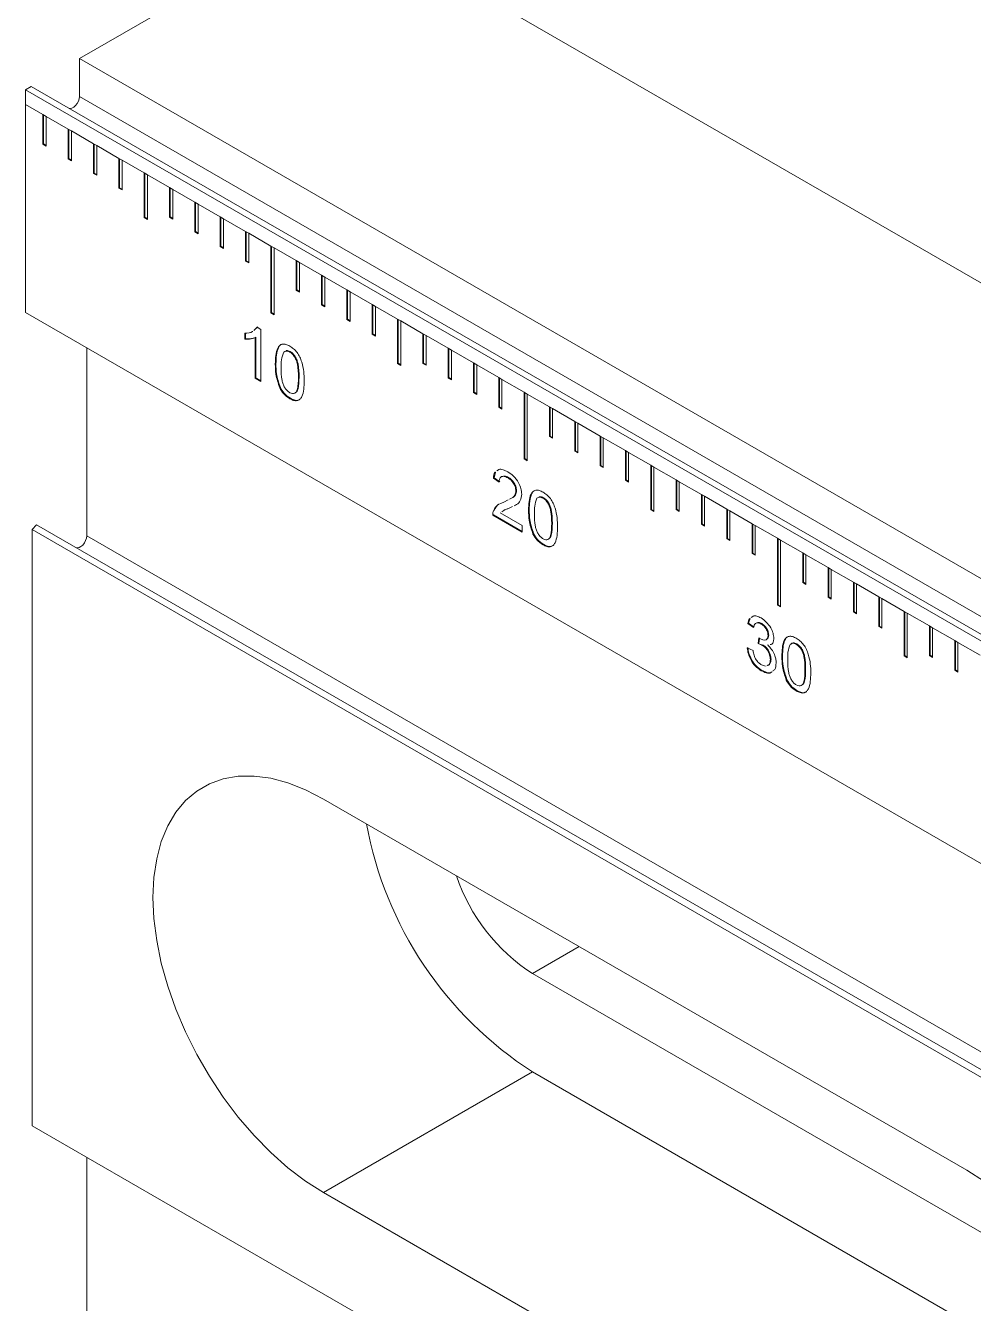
# Model space of a CAD drawing. Header units: inches. Extents: x 0.1 to 10.9, y 0 to 8.5.
# Drawn here: x 7.97 to 8.491, y 2.994 to 3.697 of the extents above; entities that cross this region are included whole.
import ezdxf

# ---------------------------------------------------------------- set-up
doc = ezdxf.new("R2010")
doc.units = ezdxf.units.IN
doc.header["$MEASUREMENT"] = 0

msp = doc.modelspace()

# ---------------------------------------------------------------- linework, layer by layer
at = {"color": 7, "linetype": 'Continuous', "lineweight": 18}
for p, q in [((8, 3.67877), (8.14071, 3.76)), ((10.22862, 2.55468), (8.14071, 3.76)), ((10.08791, 2.47344), (8, 3.67877)), ((8, 3.65791), (8, 3.67877)), ((7.9703, 3.66163), (7.9734, 3.66341)), ((7.9703, 3.66163), (7.9703, 3.65346)), ((7.9703, 3.66163), (10.05821, 2.4563)), ((10.06131, 2.45809), (7.9734, 3.66341)), ((10.08791, 2.45258), (8, 3.65791)), ((7.9798, 3.64798), (7.9703, 3.65346)), ((7.9703, 3.65346), (7.9703, 3.53915)), ((7.98157, 3.64696), (7.9798, 3.64798)), ((7.9798, 3.64798), (7.9798, 3.63165)), ((7.98015, 3.64777), (7.98015, 3.63185)), ((7.99372, 3.63994), (7.98157, 3.64696)), ((7.98157, 3.63063), (7.98157, 3.64696)), ((7.99548, 3.63892), (7.99372, 3.63994)), ((7.99372, 3.63994), (7.99372, 3.62361)), ((7.99407, 3.63974), (7.99407, 3.62381)), ((8.00764, 3.63191), (7.99548, 3.63892)), ((7.99548, 3.62259), (7.99548, 3.63892)), ((7.98015, 3.63185), (7.9798, 3.63165)), ((7.9798, 3.63165), (7.98157, 3.63063)), ((7.98015, 3.63185), (7.98157, 3.63103)), ((8.0094, 3.63089), (8.00764, 3.63191)), ((8.00764, 3.63191), (8.00764, 3.61557)), ((8.00799, 3.6317), (8.00799, 3.61578)), ((8.02156, 3.62387), (8.0094, 3.63089)), ((8.0094, 3.61455), (8.0094, 3.63089)), ((7.99407, 3.62381), (7.99372, 3.62361)), ((7.99372, 3.62361), (7.99548, 3.62259)), ((7.99407, 3.62381), (7.99548, 3.623)), ((8.02332, 3.62285), (8.02156, 3.62387)), ((8.02156, 3.62387), (8.02156, 3.60754)), ((8.02191, 3.62367), (8.02191, 3.60774)), ((8.03548, 3.61583), (8.02332, 3.62285)), ((8.02332, 3.60652), (8.02332, 3.62285)), ((8.00799, 3.61578), (8.00764, 3.61557)), ((8.00764, 3.61557), (8.0094, 3.61455)), ((8.00799, 3.61578), (8.0094, 3.61496)), ((8.03724, 3.61481), (8.03548, 3.61583)), ((8.03548, 3.61583), (8.03548, 3.59134)), ((8.03583, 3.61563), (8.03583, 3.59154)), ((8.04939, 3.6078), (8.03724, 3.61481)), ((8.03724, 3.59032), (8.03724, 3.61481)), ((8.02191, 3.60774), (8.02156, 3.60754)), ((8.02156, 3.60754), (8.02332, 3.60652)), ((8.02191, 3.60774), (8.02332, 3.60693)), ((8.05116, 3.60678), (8.04939, 3.6078)), ((8.04939, 3.6078), (8.04939, 3.59147)), ((8.04975, 3.6076), (8.04975, 3.59167)), ((8.06331, 3.59976), (8.05116, 3.60678)), ((8.05116, 3.59045), (8.05116, 3.60678)), ((8.06508, 3.59874), (8.06331, 3.59976)), ((8.06331, 3.59976), (8.06331, 3.58343)), ((8.06367, 3.59956), (8.06367, 3.58364)), ((8.07723, 3.59173), (8.06508, 3.59874)), ((8.06508, 3.58241), (8.06508, 3.59874)), ((8.03583, 3.59154), (8.03548, 3.59134)), ((8.03548, 3.59134), (8.03724, 3.59032)), ((8.03583, 3.59154), (8.03724, 3.59073)), ((8.04975, 3.59167), (8.04939, 3.59147)), ((8.04939, 3.59147), (8.05116, 3.59045)), ((8.04975, 3.59167), (8.05116, 3.59086)), ((8.079, 3.59071), (8.07723, 3.59173)), ((8.07723, 3.59173), (8.07723, 3.5754)), ((8.07759, 3.59152), (8.07759, 3.5756)), ((8.09115, 3.58369), (8.079, 3.59071)), ((8.079, 3.57438), (8.079, 3.59071)), ((8.06367, 3.58364), (8.06331, 3.58343)), ((8.06331, 3.58343), (8.06508, 3.58241)), ((8.06367, 3.58364), (8.06508, 3.58282)), ((8.09292, 3.58267), (8.09115, 3.58369)), ((8.09115, 3.58369), (8.09115, 3.56736)), ((8.09151, 3.58349), (8.09151, 3.56757)), ((8.10507, 3.57566), (8.09292, 3.58267)), ((8.09292, 3.56634), (8.09292, 3.58267)), ((8.07759, 3.5756), (8.07723, 3.5754)), ((8.07723, 3.5754), (8.079, 3.57438)), ((8.07759, 3.5756), (8.079, 3.57479)), ((8.10684, 3.57464), (8.10507, 3.57566)), ((8.10507, 3.57566), (8.10507, 3.53891)), ((8.10543, 3.57545), (8.10543, 3.53912)), ((8.11899, 3.56762), (8.10684, 3.57464)), ((8.10684, 3.53789), (8.10684, 3.57464)), ((8.09151, 3.56757), (8.09115, 3.56736)), ((8.09115, 3.56736), (8.09292, 3.56634)), ((8.09151, 3.56757), (8.09292, 3.56675)), ((8.12076, 3.5666), (8.11899, 3.56762)), ((8.11899, 3.56762), (8.11899, 3.55129)), ((8.11935, 3.56742), (8.11935, 3.55149)), ((8.13291, 3.55959), (8.12076, 3.5666)), ((8.12076, 3.55027), (8.12076, 3.5666)), ((8.13468, 3.55857), (8.13291, 3.55959)), ((8.13291, 3.55959), (8.13291, 3.54326)), ((8.13326, 3.55938), (8.13326, 3.54346)), ((8.14683, 3.55155), (8.13468, 3.55857)), ((8.13468, 3.54223), (8.13468, 3.55857)), ((8.11935, 3.55149), (8.11899, 3.55129)), ((8.11899, 3.55129), (8.12076, 3.55027)), ((8.11935, 3.55149), (8.12076, 3.55068)), ((8.1486, 3.55053), (8.14683, 3.55155)), ((8.14683, 3.55155), (8.14683, 3.53522)), ((8.14718, 3.55135), (8.14718, 3.53542)), ((8.16075, 3.54352), (8.1486, 3.55053)), ((8.1486, 3.5342), (8.1486, 3.55053)), ((8.13326, 3.54346), (8.13291, 3.54326)), ((8.13291, 3.54326), (8.13468, 3.54223)), ((8.13326, 3.54346), (8.13468, 3.54264)), ((8.16252, 3.54249), (8.16075, 3.54352)), ((8.16075, 3.54352), (8.16075, 3.52718)), ((8.1611, 3.54331), (8.1611, 3.52739)), ((8.17467, 3.53548), (8.16252, 3.54249)), ((8.16252, 3.52616), (8.16252, 3.54249)), ((7.9703, 3.53915), (10.05114, 2.3379)), ((7.9703, 3.53914), (7.9703, 3.53915)), ((10.05821, 2.33382), (7.9703, 3.53914)), ((8.10543, 3.53912), (8.10507, 3.53891)), ((8.10507, 3.53891), (8.10684, 3.53789)), ((8.10543, 3.53912), (8.10684, 3.5383)), ((8.14718, 3.53542), (8.14683, 3.53522)), ((8.14683, 3.53522), (8.1486, 3.5342)), ((8.14718, 3.53542), (8.1486, 3.53461)), ((8.17644, 3.53446), (8.17467, 3.53548)), ((8.17467, 3.53548), (8.17467, 3.51098)), ((8.17502, 3.53528), (8.17502, 3.51119)), ((8.09073, 3.52442), (8.09073, 3.5278)), ((8.09108, 3.52463), (8.09108, 3.52801)), ((8.09569, 3.5293), (8.09757, 3.531)), ((8.09605, 3.52951), (8.09792, 3.5312)), ((8.09757, 3.531), (8.09961, 3.52982)), ((8.09961, 3.52982), (8.09961, 3.50124)), ((8.18859, 3.52744), (8.17644, 3.53446)), ((8.17644, 3.50996), (8.17644, 3.53446)), ((8.09108, 3.52463), (8.09073, 3.52442)), ((8.09679, 3.52554), (8.09644, 3.52534)), ((8.09644, 3.50307), (8.09644, 3.52534)), ((8.09679, 3.50327), (8.09679, 3.52554)), ((8.1611, 3.52739), (8.16075, 3.52718)), ((8.16075, 3.52718), (8.16252, 3.52616)), ((8.1611, 3.52739), (8.16252, 3.52657)), ((8.19036, 3.52642), (8.18859, 3.52744)), ((8.18859, 3.52744), (8.18859, 3.51111)), ((8.18894, 3.52724), (8.18894, 3.51132)), ((8.20251, 3.51941), (8.19036, 3.52642)), ((8.19036, 3.51009), (8.19036, 3.52642)), ((8.00388, 3.41629), (8.00388, 3.51976)), ((8.11579, 3.51759), (8.11544, 3.51738)), ((8.20428, 3.51839), (8.20251, 3.51941)), ((8.20251, 3.51941), (8.20251, 3.50308)), ((8.20286, 3.5192), (8.20286, 3.50328)), ((8.21643, 3.51137), (8.20428, 3.51839)), ((8.20428, 3.50206), (8.20428, 3.51839)), ((8.1079, 3.51096), (8.10754, 3.51075)), ((8.17502, 3.51119), (8.17467, 3.51098)), ((8.17467, 3.51098), (8.17644, 3.50996)), ((8.17502, 3.51119), (8.17644, 3.51037)), ((8.18894, 3.51132), (8.18859, 3.51111)), ((8.18859, 3.51111), (8.19036, 3.51009)), ((8.18894, 3.51132), (8.19036, 3.5105)), ((8.2182, 3.51035), (8.21643, 3.51137)), ((8.21643, 3.51137), (8.21643, 3.49504)), ((8.21678, 3.51117), (8.21678, 3.49525)), ((8.23035, 3.50334), (8.2182, 3.51035)), ((8.2182, 3.49402), (8.2182, 3.51035)), ((8.09679, 3.50327), (8.09644, 3.50307)), ((8.09961, 3.50124), (8.09644, 3.50307)), ((8.09961, 3.50165), (8.09679, 3.50327)), ((8.12059, 3.50364), (8.12023, 3.50344)), ((8.20286, 3.50328), (8.20251, 3.50308)), ((8.20251, 3.50308), (8.20428, 3.50206)), ((8.20286, 3.50328), (8.20428, 3.50247)), ((8.23211, 3.50232), (8.23035, 3.50334)), ((8.23035, 3.50334), (8.23035, 3.48701)), ((8.2307, 3.50313), (8.2307, 3.48721)), ((8.24427, 3.4953), (8.23211, 3.50232)), ((8.23211, 3.48599), (8.23211, 3.50232)), ((8.1103, 3.49786), (8.10995, 3.49766)), ((8.21678, 3.49525), (8.21643, 3.49504)), ((8.21643, 3.49504), (8.2182, 3.49402)), ((8.21678, 3.49525), (8.2182, 3.49443)), ((8.24603, 3.49428), (8.24427, 3.4953)), ((8.24427, 3.4953), (8.24427, 3.45856)), ((8.24462, 3.4951), (8.24462, 3.45876)), ((8.25819, 3.48727), (8.24603, 3.49428)), ((8.24603, 3.45754), (8.24603, 3.49428)), ((8.11583, 3.49192), (8.11547, 3.49171)), ((8.2307, 3.48721), (8.23035, 3.48701)), ((8.23035, 3.48701), (8.23211, 3.48599)), ((8.2307, 3.48721), (8.23211, 3.48639)), ((8.25995, 3.48625), (8.25819, 3.48727)), ((8.25819, 3.48727), (8.25819, 3.47094)), ((8.25854, 3.48706), (8.25854, 3.47114)), ((8.27211, 3.47923), (8.25995, 3.48625)), ((8.25995, 3.46992), (8.25995, 3.48625)), ((8.27387, 3.47821), (8.27211, 3.47923)), ((8.27211, 3.47923), (8.27211, 3.4629)), ((8.27246, 3.47903), (8.27246, 3.4631)), ((8.28602, 3.4712), (8.27387, 3.47821)), ((8.27387, 3.46188), (8.27387, 3.47821)), ((8.25854, 3.47114), (8.25819, 3.47094)), ((8.25819, 3.47094), (8.25995, 3.46992)), ((8.25854, 3.47114), (8.25995, 3.47032)), ((8.28779, 3.47018), (8.28602, 3.4712)), ((8.28602, 3.4712), (8.28602, 3.45486)), ((8.28638, 3.47099), (8.28638, 3.45507)), ((8.29994, 3.46316), (8.28779, 3.47018)), ((8.28779, 3.45384), (8.28779, 3.47018)), ((8.24462, 3.45876), (8.24427, 3.45856)), ((8.24427, 3.45856), (8.24603, 3.45754)), ((8.24462, 3.45876), (8.24603, 3.45795)), ((8.27246, 3.4631), (8.27211, 3.4629)), ((8.27211, 3.4629), (8.27387, 3.46188)), ((8.27246, 3.4631), (8.27387, 3.46229)), ((8.30171, 3.46214), (8.29994, 3.46316)), ((8.29994, 3.46316), (8.29994, 3.44683)), ((8.3003, 3.46296), (8.3003, 3.44703)), ((8.31386, 3.45512), (8.30171, 3.46214)), ((8.30171, 3.44581), (8.30171, 3.46214)), ((8.22774, 3.4482), (8.22858, 3.45139)), ((8.22963, 3.45219), (8.23027, 3.45267)), ((8.28638, 3.45507), (8.28602, 3.45486)), ((8.28602, 3.45486), (8.28779, 3.45384)), ((8.28638, 3.45507), (8.28779, 3.45425)), ((8.31563, 3.4541), (8.31386, 3.45512)), ((8.31386, 3.45512), (8.31386, 3.43063)), ((8.31422, 3.45492), (8.31422, 3.43083)), ((8.32778, 3.44709), (8.31563, 3.4541)), ((8.31563, 3.42961), (8.31563, 3.4541)), ((8.22774, 3.4482), (8.22738, 3.448)), ((8.23055, 3.4458), (8.22738, 3.448)), ((8.23091, 3.446), (8.22774, 3.4482)), ((8.2356, 3.44842), (8.23524, 3.44822)), ((8.3003, 3.44703), (8.29994, 3.44683)), ((8.29994, 3.44683), (8.30171, 3.44581)), ((8.3003, 3.44703), (8.30171, 3.44622)), ((8.32955, 3.44607), (8.32778, 3.44709)), ((8.32778, 3.44709), (8.32778, 3.43076)), ((8.32814, 3.44688), (8.32814, 3.43096)), ((8.3417, 3.43905), (8.32955, 3.44607)), ((8.32955, 3.42974), (8.32955, 3.44607)), ((8.24011, 3.44119), (8.23976, 3.44099)), ((8.25499, 3.43723), (8.25463, 3.43703)), ((8.34347, 3.43803), (8.3417, 3.43905)), ((8.3417, 3.43905), (8.3417, 3.42272)), ((8.34206, 3.43885), (8.34206, 3.42293)), ((8.35562, 3.43102), (8.34347, 3.43803)), ((8.34347, 3.4217), (8.34347, 3.43803)), ((8.22775, 3.43022), (8.2274, 3.43001)), ((8.23086, 3.43384), (8.2331, 3.43486)), ((8.2331, 3.43486), (8.23544, 3.43603)), ((8.23797, 3.43239), (8.23606, 3.43143)), ((8.23642, 3.43164), (8.23606, 3.43143)), ((8.2376, 3.43223), (8.23642, 3.43164)), ((8.24709, 3.4306), (8.24674, 3.4304)), ((8.31422, 3.43083), (8.31386, 3.43063)), ((8.31386, 3.43063), (8.31563, 3.42961)), ((8.31422, 3.43083), (8.31563, 3.43002)), ((8.32814, 3.43096), (8.32778, 3.43076)), ((8.32778, 3.43076), (8.32955, 3.42974)), ((8.32814, 3.43096), (8.32955, 3.43015)), ((8.35739, 3.43), (8.35562, 3.43102)), ((8.35562, 3.43102), (8.35562, 3.41469)), ((8.35598, 3.43081), (8.35598, 3.41489)), ((8.36954, 3.42298), (8.35739, 3.43)), ((8.35739, 3.41367), (8.35739, 3.43)), ((7.97383, 3.41971), (7.97633, 3.42234)), ((10.06425, 2.21702), (7.97633, 3.42234)), ((8.22742, 3.42787), (8.22706, 3.42766)), ((8.24325, 3.41832), (8.22706, 3.42766)), ((8.24325, 3.41873), (8.22742, 3.42787)), ((8.23114, 3.42897), (8.24325, 3.42198)), ((8.25978, 3.42329), (8.25943, 3.42308)), ((8.34206, 3.42293), (8.3417, 3.42272)), ((8.3417, 3.42272), (8.34347, 3.4217)), ((8.34206, 3.42293), (8.34347, 3.42211)), ((8.37131, 3.42196), (8.36954, 3.42298)), ((8.36954, 3.42298), (8.36954, 3.40665)), ((8.36989, 3.42278), (8.36989, 3.40686)), ((10.06175, 2.21438), (7.97383, 3.41971)), ((7.97383, 3.0919), (7.97383, 3.41971)), ((10.0918, 2.21096), (8.00388, 3.41629)), ((8.24325, 3.42198), (8.24325, 3.41832)), ((8.24949, 3.41751), (8.24914, 3.4173)), ((8.38346, 3.41495), (8.37131, 3.42196)), ((8.37131, 3.40563), (8.37131, 3.42196)), ((8.25502, 3.41156), (8.25467, 3.41136)), ((8.35598, 3.41489), (8.35562, 3.41469)), ((8.35562, 3.41469), (8.35739, 3.41367)), ((8.35598, 3.41489), (8.35739, 3.41407)), ((8.38523, 3.41393), (8.38346, 3.41495)), ((8.38346, 3.41495), (8.38346, 3.3782)), ((8.38381, 3.41474), (8.38381, 3.37841)), ((8.39738, 3.40691), (8.38523, 3.41393)), ((8.38523, 3.37718), (8.38523, 3.41393)), ((8.36989, 3.40686), (8.36954, 3.40665)), ((8.36954, 3.40665), (8.37131, 3.40563)), ((8.36989, 3.40686), (8.37131, 3.40604)), ((8.39915, 3.40589), (8.39738, 3.40691)), ((8.39738, 3.40691), (8.39738, 3.39058)), ((8.39773, 3.40671), (8.39773, 3.39078)), ((8.4113, 3.39888), (8.39915, 3.40589)), ((8.39915, 3.38956), (8.39915, 3.40589)), ((8.41307, 3.39786), (8.4113, 3.39888)), ((8.4113, 3.39888), (8.4113, 3.38255)), ((8.41165, 3.39867), (8.41165, 3.38275)), ((8.42522, 3.39084), (8.41307, 3.39786)), ((8.41307, 3.38152), (8.41307, 3.39786)), ((8.39773, 3.39078), (8.39738, 3.39058)), ((8.39738, 3.39058), (8.39915, 3.38956)), ((8.39773, 3.39078), (8.39915, 3.38997)), ((8.42699, 3.38982), (8.42522, 3.39084)), ((8.42522, 3.39084), (8.42522, 3.37451)), ((8.42557, 3.39064), (8.42557, 3.37471)), ((8.43914, 3.3828), (8.42699, 3.38982)), ((8.42699, 3.37349), (8.42699, 3.38982)), ((8.41165, 3.38275), (8.4113, 3.38255)), ((8.4113, 3.38255), (8.41307, 3.38152)), ((8.41165, 3.38275), (8.41307, 3.38193)), ((8.44091, 3.38178), (8.43914, 3.3828)), ((8.43914, 3.3828), (8.43914, 3.36647)), ((8.43949, 3.3826), (8.43949, 3.36668)), ((8.45306, 3.37477), (8.44091, 3.38178)), ((8.44091, 3.36545), (8.44091, 3.38178)), ((8.38381, 3.37841), (8.38346, 3.3782)), ((8.38346, 3.3782), (8.38523, 3.37718)), ((8.38381, 3.37841), (8.38523, 3.37759)), ((8.42557, 3.37471), (8.42522, 3.37451)), ((8.42522, 3.37451), (8.42699, 3.37349)), ((8.42557, 3.37471), (8.42699, 3.3739)), ((8.45483, 3.37375), (8.45306, 3.37477)), ((8.45306, 3.37477), (8.45306, 3.35027)), ((8.45341, 3.37457), (8.45341, 3.35048)), ((8.46698, 3.36673), (8.45483, 3.37375)), ((8.45483, 3.34925), (8.45483, 3.37375)), ((8.36756, 3.36821), (8.36721, 3.36801)), ((8.37038, 3.36581), (8.36721, 3.36801)), ((8.36756, 3.36821), (8.36851, 3.37089)), ((8.37074, 3.36601), (8.36756, 3.36821)), ((8.36947, 3.37162), (8.37011, 3.3721)), ((8.3749, 3.36801), (8.37455, 3.3678)), ((8.43949, 3.36668), (8.43914, 3.36647)), ((8.43914, 3.36647), (8.44091, 3.36545)), ((8.43949, 3.36668), (8.44091, 3.36586)), ((8.46874, 3.36571), (8.46698, 3.36673)), ((8.46698, 3.36673), (8.46698, 3.3504)), ((8.46733, 3.36653), (8.46733, 3.35061)), ((8.37289, 3.35703), (8.37322, 3.36014)), ((8.37325, 3.35724), (8.37353, 3.35993)), ((8.37867, 3.36174), (8.37832, 3.36154)), ((8.4809, 3.3587), (8.46874, 3.36571)), ((8.46874, 3.34938), (8.46874, 3.36571)), ((8.36689, 3.35463), (8.37007, 3.35317)), ((8.37325, 3.35724), (8.37289, 3.35703)), ((8.3753, 3.35644), (8.37494, 3.35624)), ((8.37847, 3.35631), (8.37811, 3.35611)), ((8.3786, 3.35624), (8.37811, 3.35611)), ((8.39418, 3.35688), (8.39383, 3.35667)), ((8.48266, 3.35768), (8.4809, 3.3587)), ((8.4809, 3.3587), (8.4809, 3.34237)), ((8.48125, 3.35849), (8.48125, 3.34257)), ((8.49482, 3.35066), (8.48266, 3.35768)), ((8.48266, 3.34135), (8.48266, 3.35768)), ((8.37471, 3.34536), (8.37683, 3.34461)), ((8.37994, 3.34844), (8.37959, 3.34824)), ((8.38628, 3.35025), (8.38593, 3.35004)), ((8.45341, 3.35048), (8.45306, 3.35027)), ((8.45306, 3.35027), (8.45483, 3.34925)), ((8.45341, 3.35048), (8.45483, 3.34966)), ((8.46733, 3.35061), (8.46698, 3.3504)), ((8.46698, 3.3504), (8.46874, 3.34938)), ((8.46733, 3.35061), (8.46874, 3.34979)), ((8.37495, 3.34233), (8.37459, 3.34213)), ((8.39898, 3.34293), (8.39862, 3.34273)), ((8.48125, 3.34257), (8.4809, 3.34237)), ((8.4809, 3.34237), (8.48266, 3.34135)), ((8.48125, 3.34257), (8.48266, 3.34176)), ((8.38869, 3.33715), (8.38834, 3.33695)), ((8.39422, 3.33121), (8.39386, 3.331)), ((8.48755, 3.06744), (8.13399, 3.27154)), ((8.27455, 3.19039), (8.2489, 3.17558)), ((8.55196, 3.00063), (8.2489, 3.17558)), ((8.2489, 3.12149), (8.13399, 3.05515)), ((8.2489, 3.12149), (8.57881, 2.93103)), ((10.06175, 1.88658), (7.97383, 3.0919)), ((8.00388, 2.98777), (8.00388, 3.07455)), ((8.13399, 3.05515), (8.48755, 2.85105))]:
    msp.add_line(p, q, dxfattribs=at)
at = {"color": 7, "linetype": 'Continuous', "lineweight": 18, "flags": 128}
for points in [[(7.99405, 3.65149), (7.99479, 3.65131), (7.99577, 3.65147), (7.99681, 3.65201), (7.99781, 3.65288), (7.9987, 3.65401), (7.9994, 3.6553), (7.99984, 3.65664), (8, 3.65791)], [(7.99794, 3.40987), (7.99868, 3.40969), (7.99966, 3.40985), (8.0007, 3.41039), (8.0017, 3.41126), (8.00259, 3.41239), (8.00329, 3.41368), (8.00373, 3.41502), (8.00388, 3.41629)], [(8.13399, 3.27154), (8.1242, 3.2766), (8.11451, 3.28042), (8.10504, 3.28296), (8.09588, 3.28418), (8.08715, 3.28409), (8.07892, 3.28267), (8.0713, 3.27994), (8.06437, 3.27594), (8.05819, 3.2707), (8.05285, 3.26428), (8.0484, 3.25676), (8.04489, 3.24822), (8.04235, 3.23875), (8.04081, 3.22845), (8.0403, 3.21743), (8.04081, 3.20583), (8.04235, 3.19376), (8.04489, 3.18135), (8.0484, 3.16875), (8.05285, 3.15609), (8.05819, 3.14351), (8.06437, 3.13115), (8.0713, 3.11914), (8.07892, 3.10761), (8.08715, 3.09669), (8.09588, 3.08651), (8.10504, 3.07716), (8.11451, 3.06876), (8.1242, 3.0614), (8.13399, 3.05515)], [(8.55717, 2.99144), (8.55024, 3.00346), (8.54262, 3.01498), (8.53439, 3.0259), (8.52565, 3.03608), (8.5165, 3.04543), (8.50703, 3.05383), (8.49734, 3.06119), (8.48755, 3.06744)]]:
    msp.add_lwpolyline(points, dxfattribs=at)
at = {"color": 7, "linetype": 'Continuous', "lineweight": 18}
for centre, radius, start, end in [((8.36118, 3.29535), 0.20697, 190.4268, 237.14404), ((8.30478, 3.26214), 0.10303, 198.5728, 237.15114)]:
    msp.add_arc(centre, radius, start, end, dxfattribs=at)
for points, knots in [([(8.09073, 3.5278), (8.09235, 3.52778), (8.09399, 3.52776), (8.09508, 3.52874), (8.09509, 3.52876)], [0, 0, 0, 0, 0.985696, 1, 1, 1, 1]), ([(8.09644, 3.52534), (8.09546, 3.52497), (8.0937, 3.5243), (8.09164, 3.52438), (8.09073, 3.52442)], [0, 0, 0, 0, 0.559705, 1, 1, 1, 1]), ([(8.09679, 3.52554), (8.09581, 3.52517), (8.09406, 3.5245), (8.09199, 3.52459), (8.09108, 3.52463)], [0, 0, 0, 0, 0.559705, 1, 1, 1, 1]), ([(8.10754, 3.51075), (8.10758, 3.51235), (8.10766, 3.51553), (8.10846, 3.51907), (8.10985, 3.52109), (8.1114, 3.52189), (8.11337, 3.52173), (8.11477, 3.52102), (8.11547, 3.52066)], [0, 0, 0, 0, 0.25049, 0.500349, 0.625423, 0.750205, 0.87498, 1, 1, 1, 1]), ([(8.1079, 3.51096), (8.10793, 3.51256), (8.108, 3.51575), (8.10883, 3.51923), (8.11004, 3.52118), (8.11092, 3.52153), (8.11127, 3.52166)], [0, 0, 0, 0, 0.355413, 0.709932, 0.887396, 1, 1, 1, 1]), ([(8.11547, 3.52066), (8.11618, 3.5202), (8.11758, 3.51929), (8.11955, 3.51719), (8.12113, 3.51461), (8.12242, 3.51097), (8.12334, 3.50649), (8.12339, 3.50323), (8.12341, 3.5016)], [0, 0, 0, 0, 0.125029, 0.249925, 0.374638, 0.499699, 0.749582, 1, 1, 1, 1]), ([(8.11215, 3.51732), (8.11163, 3.51596), (8.11071, 3.5135), (8.11071, 3.51033), (8.11072, 3.50893)], [0, 0, 0, 0, 0.558062, 1, 1, 1, 1]), ([(8.11544, 3.51738), (8.11471, 3.51769), (8.1134, 3.51823), (8.11253, 3.5176), (8.11215, 3.51732)], [0, 0, 0, 0, 0.55834, 1, 1, 1, 1]), ([(8.11579, 3.51759), (8.11504, 3.51795), (8.11413, 3.51839), (8.11351, 3.51803), (8.1134, 3.51797)], [0, 0, 0, 0, 0.8232987, 1, 1, 1, 1]), ([(8.12023, 3.50344), (8.12021, 3.5058), (8.12018, 3.50874), (8.11919, 3.51265), (8.11824, 3.51458), (8.11696, 3.51634), (8.11595, 3.51703), (8.11544, 3.51738)], [0, 0, 0, 0, 0.500352, 0.625529, 0.750516, 0.875255, 1, 1, 1, 1]), ([(8.12059, 3.50364), (8.12057, 3.506), (8.12054, 3.50894), (8.11954, 3.51285), (8.1186, 3.51478), (8.11731, 3.51654), (8.1163, 3.51724), (8.11579, 3.51759)], [0, 0, 0, 0, 0.500352, 0.625529, 0.750516, 0.875255, 1, 1, 1, 1]), ([(8.10995, 3.49766), (8.1091, 3.50022), (8.10759, 3.50482), (8.10756, 3.50893), (8.10754, 3.51075)], [0, 0, 0, 0, 0.557973, 1, 1, 1, 1]), ([(8.1103, 3.49786), (8.10946, 3.50043), (8.10794, 3.50502), (8.10791, 3.50914), (8.1079, 3.51096)], [0, 0, 0, 0, 0.557973, 1, 1, 1, 1]), ([(8.11072, 3.50893), (8.11074, 3.50659), (8.11077, 3.50365), (8.11173, 3.49975), (8.1127, 3.49784), (8.11396, 3.49607), (8.11497, 3.49536), (8.11547, 3.49501)], [0, 0, 0, 0, 0.5003629, 0.6255677, 0.7505383, 0.8753036, 1, 1, 1, 1]), ([(8.11547, 3.49501), (8.11598, 3.49478), (8.11699, 3.49432), (8.11825, 3.49464), (8.11921, 3.49544), (8.12018, 3.49822), (8.12021, 3.50112), (8.12023, 3.50344)], [0, 0, 0, 0, 0.1246576, 0.2493906, 0.3743768, 0.4995896, 1, 1, 1, 1]), ([(8.12341, 3.5016), (8.12337, 3.5), (8.1233, 3.49682), (8.12249, 3.49329), (8.12109, 3.49127), (8.11955, 3.49047), (8.11758, 3.49064), (8.11618, 3.49136), (8.11547, 3.49171)], [0, 0, 0, 0, 0.250473, 0.500354, 0.625397, 0.750179, 0.874971, 1, 1, 1, 1]), ([(8.11897, 3.49529), (8.11915, 3.49542), (8.11967, 3.49581), (8.12048, 3.49849), (8.12054, 3.50136), (8.12059, 3.50364)], [0, 0, 0, 0, 0.09963, 0.279831, 1, 1, 1, 1]), ([(8.11547, 3.49171), (8.11428, 3.49252), (8.11216, 3.49396), (8.11062, 3.49653), (8.10995, 3.49766)], [0, 0, 0, 0, 0.5597157, 1, 1, 1, 1]), ([(8.11583, 3.49192), (8.11464, 3.49272), (8.11251, 3.49416), (8.11098, 3.49673), (8.1103, 3.49786)], [0, 0, 0, 0, 0.5597157, 1, 1, 1, 1]), ([(8.12041, 3.49113), (8.12022, 3.49102), (8.11954, 3.49062), (8.11791, 3.49088), (8.11652, 3.49157), (8.11583, 3.49192)], [0, 0, 0, 0, 0.159015, 0.579109, 1, 1, 1, 1]), ([(8.22738, 3.448), (8.22747, 3.44929), (8.22756, 3.45075), (8.2284, 3.45133), (8.2285, 3.45139)], [0, 0, 0, 0, 0.887245, 1, 1, 1, 1]), ([(8.22928, 3.45198), (8.22961, 3.45231), (8.23047, 3.45315), (8.23274, 3.45277), (8.23446, 3.45191), (8.23531, 3.45148)], [0, 0, 0, 0, 0.242557, 0.620735, 1, 1, 1, 1]), ([(8.23531, 3.45148), (8.23639, 3.45077), (8.23855, 3.44935), (8.24113, 3.44588), (8.2427, 3.44226), (8.24285, 3.44021), (8.24293, 3.43919)], [0, 0, 0, 0, 0.280492, 0.559664, 0.779767, 1, 1, 1, 1]), ([(8.23524, 3.44822), (8.23456, 3.44856), (8.2332, 3.44923), (8.23155, 3.4489), (8.23067, 3.44759), (8.23059, 3.4464), (8.23055, 3.4458)], [0, 0, 0, 0, 0.280431, 0.55946, 0.779357, 1, 1, 1, 1]), ([(8.2356, 3.44842), (8.2349, 3.4488), (8.23375, 3.44941), (8.23287, 3.4491), (8.23253, 3.44899)], [0, 0, 0, 0, 0.6136631, 1, 1, 1, 1]), ([(8.23976, 3.44099), (8.23967, 3.44177), (8.2395, 3.44333), (8.23822, 3.4456), (8.23674, 3.44726), (8.23574, 3.4479), (8.23524, 3.44822)], [0, 0, 0, 0, 0.279069, 0.55859, 0.779053, 1, 1, 1, 1]), ([(8.24011, 3.44119), (8.24003, 3.44197), (8.23986, 3.44353), (8.23858, 3.44581), (8.23709, 3.44746), (8.2361, 3.4481), (8.2356, 3.44842)], [0, 0, 0, 0, 0.279069, 0.55859, 0.779053, 1, 1, 1, 1]), ([(8.23632, 3.43646), (8.23678, 3.43667), (8.23787, 3.43715), (8.23931, 3.43842), (8.23961, 3.44014), (8.23976, 3.44099)], [0, 0, 0, 0, 0.277381, 0.639876, 1, 1, 1, 1]), ([(8.23667, 3.43667), (8.23714, 3.43688), (8.23822, 3.43735), (8.23967, 3.43863), (8.23996, 3.44034), (8.24011, 3.44119)], [0, 0, 0, 0, 0.277381, 0.639876, 1, 1, 1, 1]), ([(8.24293, 3.43919), (8.24276, 3.43793), (8.24242, 3.4354), (8.2406, 3.43362), (8.23929, 3.43303), (8.23885, 3.43283)], [0, 0, 0, 0, 0.399238, 0.800366, 1, 1, 1, 1]), ([(8.24674, 3.4304), (8.24677, 3.43199), (8.24685, 3.43518), (8.24765, 3.43871), (8.24905, 3.44074), (8.25059, 3.44154), (8.25257, 3.44137), (8.25397, 3.44066), (8.25467, 3.4403)], [0, 0, 0, 0, 0.25049, 0.500349, 0.625423, 0.750205, 0.87498, 1, 1, 1, 1]), ([(8.24709, 3.4306), (8.24712, 3.43221), (8.24719, 3.43541), (8.24806, 3.43882), (8.24904, 3.44063), (8.24965, 3.44091), (8.24974, 3.44095)], [0, 0, 0, 0, 0.387577, 0.774179, 0.967703, 1, 1, 1, 1]), ([(8.25134, 3.43697), (8.25083, 3.4356), (8.2499, 3.43315), (8.24991, 3.42998), (8.24991, 3.42858)], [0, 0, 0, 0, 0.558062, 1, 1, 1, 1]), ([(8.25463, 3.43703), (8.2539, 3.43733), (8.25259, 3.43788), (8.25173, 3.43725), (8.25134, 3.43697)], [0, 0, 0, 0, 0.5583399, 1, 1, 1, 1]), ([(8.25499, 3.43723), (8.25424, 3.43759), (8.25332, 3.43803), (8.25271, 3.43768), (8.2526, 3.43761)], [0, 0, 0, 0, 0.823299, 1, 1, 1, 1]), ([(8.25943, 3.42308), (8.25941, 3.42544), (8.25938, 3.42839), (8.25838, 3.43229), (8.25744, 3.43422), (8.25615, 3.43598), (8.25514, 3.43668), (8.25463, 3.43703)], [0, 0, 0, 0, 0.500352, 0.625529, 0.750516, 0.875255, 1, 1, 1, 1]), ([(8.25467, 3.4403), (8.25537, 3.43985), (8.25677, 3.43893), (8.25874, 3.43683), (8.26032, 3.43426), (8.26161, 3.43061), (8.26254, 3.42614), (8.26258, 3.42287), (8.2626, 3.42124)], [0, 0, 0, 0, 0.125029, 0.249925, 0.374638, 0.499699, 0.749582, 1, 1, 1, 1]), ([(8.25978, 3.42329), (8.25976, 3.42564), (8.25973, 3.42859), (8.25874, 3.4325), (8.25779, 3.43443), (8.25651, 3.43619), (8.25549, 3.43688), (8.25499, 3.43723)], [0, 0, 0, 0, 0.500352, 0.625529, 0.750516, 0.875255, 1, 1, 1, 1]), ([(8.22706, 3.42766), (8.22707, 3.42814), (8.22709, 3.429), (8.2273, 3.4297), (8.2274, 3.43001)], [0, 0, 0, 0, 0.559966, 1, 1, 1, 1]), ([(8.2274, 3.43001), (8.22811, 3.43145), (8.22883, 3.43291), (8.23012, 3.43349), (8.23013, 3.4335)], [0, 0, 0, 0, 0.9891588, 1, 1, 1, 1]), ([(8.22775, 3.43022), (8.22846, 3.43166), (8.22919, 3.43311), (8.23047, 3.4337), (8.23049, 3.43371)], [0, 0, 0, 0, 0.9891588, 1, 1, 1, 1]), ([(8.23606, 3.43143), (8.23506, 3.43112), (8.23361, 3.43067), (8.23239, 3.42981), (8.23201, 3.42954)], [0, 0, 0, 0, 0.6908294, 1, 1, 1, 1]), ([(8.23642, 3.43164), (8.23541, 3.43134), (8.2342, 3.43099), (8.23319, 3.4303), (8.23303, 3.43019)], [0, 0, 0, 0, 0.841665, 1, 1, 1, 1]), ([(8.24914, 3.4173), (8.2483, 3.41987), (8.24678, 3.42446), (8.24675, 3.42858), (8.24674, 3.4304)], [0, 0, 0, 0, 0.557973, 1, 1, 1, 1]), ([(8.24949, 3.41751), (8.24865, 3.42007), (8.24714, 3.42467), (8.24711, 3.42878), (8.24709, 3.4306)], [0, 0, 0, 0, 0.557973, 1, 1, 1, 1]), ([(8.24991, 3.42858), (8.24994, 3.42623), (8.24997, 3.4233), (8.25093, 3.4194), (8.25189, 3.41748), (8.25315, 3.41571), (8.25416, 3.41501), (8.25467, 3.41466)], [0, 0, 0, 0, 0.500363, 0.625568, 0.750538, 0.875304, 1, 1, 1, 1]), ([(8.25467, 3.41466), (8.25517, 3.41443), (8.25618, 3.41397), (8.25744, 3.41428), (8.2584, 3.41509), (8.25937, 3.41787), (8.2594, 3.42077), (8.25943, 3.42308)], [0, 0, 0, 0, 0.124658, 0.249391, 0.374377, 0.49959, 1, 1, 1, 1]), ([(8.25816, 3.41493), (8.25835, 3.41507), (8.25886, 3.41545), (8.25968, 3.41814), (8.25974, 3.421), (8.25978, 3.42329)], [0, 0, 0, 0, 0.09963, 0.279831, 1, 1, 1, 1]), ([(8.25467, 3.41136), (8.25348, 3.41216), (8.25135, 3.4136), (8.24982, 3.41617), (8.24914, 3.4173)], [0, 0, 0, 0, 0.559716, 1, 1, 1, 1]), ([(8.25502, 3.41156), (8.25383, 3.41237), (8.2517, 3.41381), (8.25017, 3.41638), (8.24949, 3.41751)], [0, 0, 0, 0, 0.559716, 1, 1, 1, 1]), ([(8.2626, 3.42124), (8.26256, 3.41965), (8.26249, 3.41646), (8.26168, 3.41294), (8.26029, 3.41092), (8.25874, 3.41012), (8.25677, 3.41029), (8.25537, 3.411), (8.25467, 3.41136)], [0, 0, 0, 0, 0.250473, 0.500354, 0.625397, 0.750179, 0.874971, 1, 1, 1, 1]), ([(8.2596, 3.41077), (8.25942, 3.41066), (8.25874, 3.41026), (8.25711, 3.41052), (8.25572, 3.41122), (8.25502, 3.41156)], [0, 0, 0, 0, 0.159015, 0.579109, 1, 1, 1, 1]), ([(8.36721, 3.36801), (8.36738, 3.36909), (8.36756, 3.37026), (8.36828, 3.37078), (8.36834, 3.37082)], [0, 0, 0, 0, 0.9145332, 1, 1, 1, 1]), ([(8.36912, 3.37141), (8.36941, 3.3717), (8.37018, 3.37243), (8.37214, 3.37228), (8.37368, 3.37153), (8.37445, 3.37116)], [0, 0, 0, 0, 0.2404733, 0.6199453, 1, 1, 1, 1]), ([(8.37455, 3.3678), (8.37396, 3.36808), (8.3728, 3.36863), (8.37143, 3.36827), (8.37067, 3.36719), (8.37048, 3.36627), (8.37038, 3.36581)], [0, 0, 0, 0, 0.280001, 0.559131, 0.77932, 1, 1, 1, 1]), ([(8.3749, 3.36801), (8.3743, 3.36832), (8.37336, 3.36881), (8.37265, 3.36853), (8.3724, 3.36843)], [0, 0, 0, 0, 0.63841, 1, 1, 1, 1]), ([(8.37445, 3.37116), (8.37543, 3.37048), (8.3774, 3.36912), (8.37978, 3.36598), (8.38122, 3.36266), (8.3814, 3.36077), (8.38149, 3.35983)], [0, 0, 0, 0, 0.28023, 0.559908, 0.780015, 1, 1, 1, 1]), ([(8.37832, 3.36154), (8.37826, 3.3622), (8.37813, 3.36353), (8.37708, 3.3655), (8.37583, 3.36697), (8.37498, 3.36752), (8.37455, 3.3678)], [0, 0, 0, 0, 0.279505, 0.55883, 0.779231, 1, 1, 1, 1]), ([(8.37867, 3.36174), (8.37861, 3.36241), (8.37849, 3.36373), (8.37744, 3.3657), (8.37618, 3.36717), (8.37533, 3.36773), (8.3749, 3.36801)], [0, 0, 0, 0, 0.279505, 0.55883, 0.779231, 1, 1, 1, 1]), ([(8.37322, 3.36014), (8.3733, 3.36008), (8.37346, 3.35998), (8.37361, 3.35988), (8.37368, 3.35984)], [0, 0, 0, 0, 0.560003, 1, 1, 1, 1]), ([(8.37368, 3.35984), (8.3743, 3.35954), (8.37556, 3.35895), (8.37717, 3.35893), (8.3782, 3.35988), (8.37828, 3.36098), (8.37832, 3.36154)], [0, 0, 0, 0, 0.2806461, 0.56098, 0.7800433, 1, 1, 1, 1]), ([(8.37801, 3.3598), (8.37816, 3.35992), (8.37863, 3.3603), (8.37866, 3.36116), (8.37867, 3.36174)], [0, 0, 0, 0, 0.321147, 1, 1, 1, 1]), ([(8.38149, 3.35983), (8.38143, 3.35919), (8.38131, 3.35791), (8.3806, 3.35667), (8.37983, 3.35655), (8.37955, 3.3565)], [0, 0, 0, 0, 0.392028, 0.784071, 1, 1, 1, 1]), ([(8.38593, 3.35004), (8.38597, 3.35164), (8.38604, 3.35482), (8.38685, 3.35836), (8.38824, 3.36038), (8.38979, 3.36118), (8.39176, 3.36102), (8.39316, 3.36031), (8.39386, 3.35995)], [0, 0, 0, 0, 0.25049, 0.500349, 0.625423, 0.750205, 0.87498, 1, 1, 1, 1]), ([(8.38628, 3.35025), (8.38632, 3.35185), (8.38638, 3.35506), (8.38725, 3.35847), (8.38824, 3.36028), (8.38885, 3.36056), (8.38894, 3.3606)], [0, 0, 0, 0, 0.387577, 0.774179, 0.967703, 1, 1, 1, 1]), ([(8.39386, 3.35995), (8.39456, 3.35949), (8.39597, 3.35858), (8.39793, 3.35648), (8.39952, 3.3539), (8.4008, 3.35026), (8.40173, 3.34578), (8.40177, 3.34252), (8.4018, 3.34089)], [0, 0, 0, 0, 0.125029, 0.249925, 0.374638, 0.499699, 0.749582, 1, 1, 1, 1]), ([(8.37459, 3.34213), (8.37351, 3.34286), (8.37136, 3.34433), (8.36886, 3.3479), (8.36732, 3.35149), (8.36704, 3.35359), (8.36689, 3.35463)], [0, 0, 0, 0, 0.279897, 0.559233, 0.779456, 1, 1, 1, 1]), ([(8.37495, 3.34233), (8.37387, 3.34307), (8.37171, 3.34454), (8.36921, 3.3481), (8.36767, 3.3517), (8.36739, 3.35379), (8.36725, 3.35484)], [0, 0, 0, 0, 0.279897, 0.559233, 0.779456, 1, 1, 1, 1]), ([(8.37007, 3.35317), (8.37023, 3.35233), (8.37055, 3.35067), (8.37159, 3.34823), (8.37314, 3.34638), (8.37419, 3.3457), (8.37471, 3.34536)], [0, 0, 0, 0, 0.280865, 0.560038, 0.779614, 1, 1, 1, 1]), ([(8.37494, 3.35624), (8.37456, 3.35643), (8.37386, 3.35677), (8.37319, 3.35695), (8.37289, 3.35703)], [0, 0, 0, 0, 0.559772, 1, 1, 1, 1]), ([(8.37959, 3.34824), (8.37951, 3.34907), (8.37937, 3.35074), (8.37813, 3.35325), (8.37656, 3.35516), (8.37548, 3.35588), (8.37494, 3.35624)], [0, 0, 0, 0, 0.279747, 0.559171, 0.779444, 1, 1, 1, 1]), ([(8.37994, 3.34844), (8.37987, 3.34928), (8.37973, 3.35095), (8.37848, 3.35345), (8.37692, 3.35537), (8.37584, 3.35608), (8.3753, 3.35644)], [0, 0, 0, 0, 0.279747, 0.559171, 0.779444, 1, 1, 1, 1]), ([(8.37811, 3.35611), (8.37886, 3.3554), (8.38035, 3.35397), (8.38188, 3.35118), (8.38266, 3.34857), (8.38272, 3.34711), (8.38276, 3.34638)], [0, 0, 0, 0, 0.279816, 0.559153, 0.77941, 1, 1, 1, 1]), ([(8.39054, 3.35661), (8.39002, 3.35525), (8.3891, 3.35279), (8.3891, 3.34962), (8.3891, 3.34822)], [0, 0, 0, 0, 0.558062, 1, 1, 1, 1]), ([(8.39383, 3.35667), (8.3931, 3.35698), (8.39179, 3.35752), (8.39092, 3.35689), (8.39054, 3.35661)], [0, 0, 0, 0, 0.5583399, 1, 1, 1, 1]), ([(8.39418, 3.35688), (8.39345, 3.35718), (8.39214, 3.35773), (8.39127, 3.3571), (8.39089, 3.35682)], [0, 0, 0, 0, 0.5583399, 1, 1, 1, 1]), ([(8.39862, 3.34273), (8.3986, 3.34509), (8.39857, 3.34803), (8.39758, 3.35194), (8.39663, 3.35387), (8.39535, 3.35563), (8.39434, 3.35632), (8.39383, 3.35667)], [0, 0, 0, 0, 0.500352, 0.625529, 0.750516, 0.875255, 1, 1, 1, 1]), ([(8.39898, 3.34293), (8.39895, 3.34529), (8.39893, 3.34823), (8.39793, 3.35214), (8.39698, 3.35407), (8.3957, 3.35583), (8.39469, 3.35653), (8.39418, 3.35688)], [0, 0, 0, 0, 0.500352, 0.625529, 0.750516, 0.875255, 1, 1, 1, 1]), ([(8.3777, 3.34489), (8.378, 3.34495), (8.37876, 3.34511), (8.37944, 3.34636), (8.37954, 3.34761), (8.37959, 3.34824)], [0, 0, 0, 0, 0.23617, 0.617778, 1, 1, 1, 1]), ([(8.37806, 3.3451), (8.37835, 3.34516), (8.37912, 3.34532), (8.3798, 3.34656), (8.37989, 3.34782), (8.37994, 3.34844)], [0, 0, 0, 0, 0.23617, 0.617778, 1, 1, 1, 1]), ([(8.38276, 3.34638), (8.38266, 3.34504), (8.3825, 3.34292), (8.38119, 3.34212), (8.3807, 3.34183)], [0, 0, 0, 0, 0.633238, 1, 1, 1, 1]), ([(8.38834, 3.33695), (8.38749, 3.33951), (8.38598, 3.34411), (8.38595, 3.34822), (8.38593, 3.35004)], [0, 0, 0, 0, 0.557973, 1, 1, 1, 1]), ([(8.38869, 3.33715), (8.38785, 3.33972), (8.38633, 3.34431), (8.3863, 3.34843), (8.38628, 3.35025)], [0, 0, 0, 0, 0.557973, 1, 1, 1, 1]), ([(8.3891, 3.34822), (8.38913, 3.34588), (8.38916, 3.34294), (8.39012, 3.33904), (8.39109, 3.33713), (8.39235, 3.33536), (8.39336, 3.33465), (8.39386, 3.3343)], [0, 0, 0, 0, 0.5003629, 0.6255677, 0.7505383, 0.8753036, 1, 1, 1, 1]), ([(8.38008, 3.34132), (8.37998, 3.34123), (8.37931, 3.34063), (8.37732, 3.34083), (8.3755, 3.3417), (8.37459, 3.34213)], [0, 0, 0, 0, 0.082045, 0.54066, 1, 1, 1, 1]), ([(8.38043, 3.34152), (8.38033, 3.34143), (8.37966, 3.34083), (8.37767, 3.34104), (8.37586, 3.3419), (8.37495, 3.34233)], [0, 0, 0, 0, 0.082045, 0.54066, 1, 1, 1, 1]), ([(8.39386, 3.3343), (8.39437, 3.33407), (8.39538, 3.33361), (8.39664, 3.33393), (8.3976, 3.33473), (8.39857, 3.33751), (8.3986, 3.34041), (8.39862, 3.34273)], [0, 0, 0, 0, 0.124658, 0.249391, 0.374377, 0.49959, 1, 1, 1, 1]), ([(8.4018, 3.34089), (8.40176, 3.33929), (8.40168, 3.33611), (8.40088, 3.33258), (8.39948, 3.33056), (8.39794, 3.32976), (8.39596, 3.32993), (8.39456, 3.33065), (8.39386, 3.331)], [0, 0, 0, 0, 0.250473, 0.500354, 0.625397, 0.750179, 0.874971, 1, 1, 1, 1]), ([(8.39736, 3.33458), (8.39754, 3.33471), (8.39806, 3.3351), (8.39887, 3.33778), (8.39893, 3.34064), (8.39898, 3.34293)], [0, 0, 0, 0, 0.0996302, 0.279831, 1, 1, 1, 1]), ([(8.39386, 3.331), (8.39267, 3.33181), (8.39055, 3.33325), (8.38901, 3.33582), (8.38834, 3.33695)], [0, 0, 0, 0, 0.559716, 1, 1, 1, 1]), ([(8.39422, 3.33121), (8.39303, 3.33201), (8.3909, 3.33345), (8.38936, 3.33602), (8.38869, 3.33715)], [0, 0, 0, 0, 0.559716, 1, 1, 1, 1]), ([(8.3988, 3.33041), (8.39861, 3.33031), (8.39793, 3.32991), (8.3963, 3.33017), (8.39491, 3.33086), (8.39422, 3.33121)], [0, 0, 0, 0, 0.159015, 0.579109, 1, 1, 1, 1])]:
    msp.add_open_spline(points, degree=3, knots=knots, dxfattribs=at)

doc.saveas('drawing.dxf')
